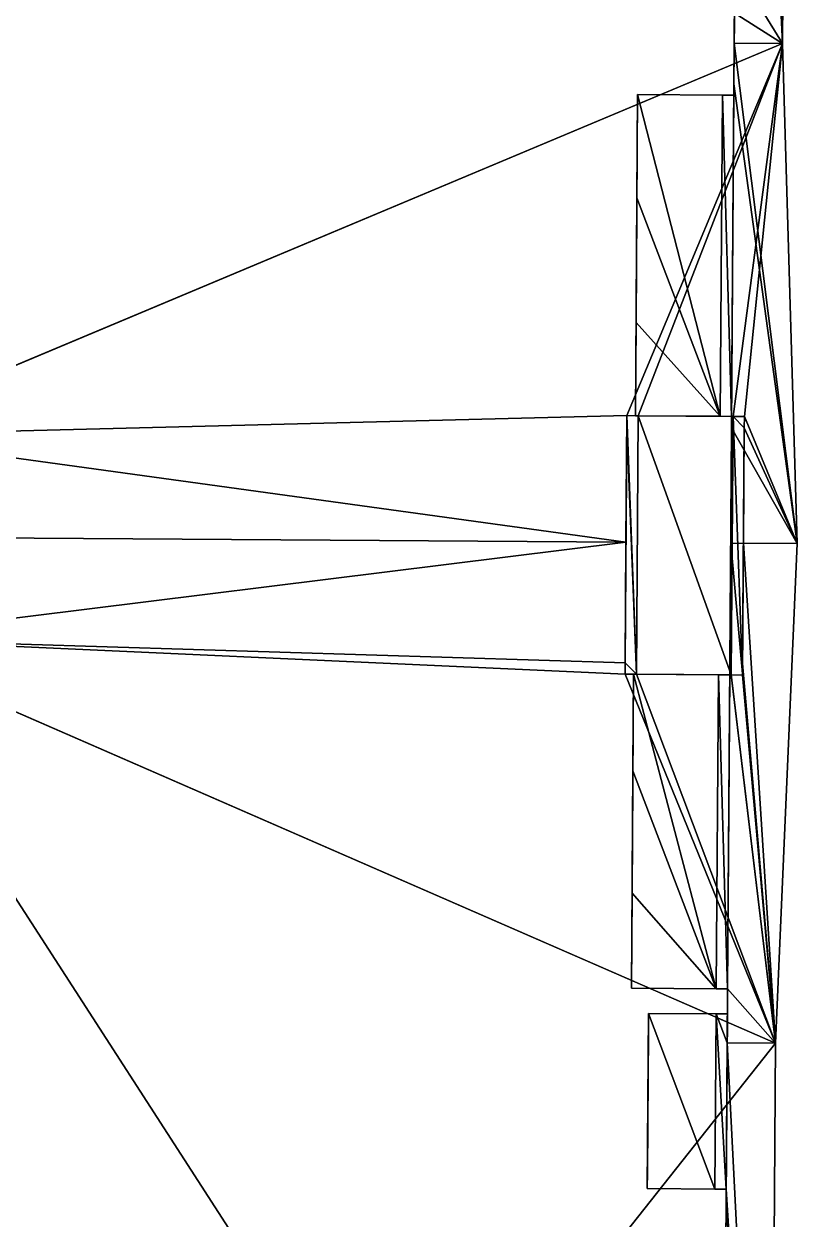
# Model space of a CAD drawing. Extents: x -544 to 100, y -201 to 540.
# Drawn here: x -104 to 99.9, y -25.6 to 289.6 of the extents above; entities that cross this region are included whole.
import ezdxf

# ---------------------------------------------------------------- set-up
doc = ezdxf.new("R2010")
doc.units = 0
doc.header["$MEASUREMENT"] = 0
doc.layers.get('0').update_dxf_attribs({"color": 13, "linetype": 'CONTINUOUS'})
doc.layers.add('ANNOTATIONS', color=221, linetype='CONTINUOUS')

# ---------------------------------------------------------------- blocks, each defined once
blk = doc.blocks.new('GROUP4_1')
for p, q in [((0, 0), (0, -61.09)), ((22.97, 0), (0, 0)), ((22.97, -61.09), (22.97, 0)), ((0, -61.09), (22.97, -61.09))]:
    blk.add_line(p, q)
mesh = blk.add_polyface()
corners = [(22.97, -61.09), (0, 0), (0, -61.09), (22.97, 0)]
mesh.append_faces([[corners[k] for k in face] for face in [(0, 1, 2), (1, 0, 3)]], dxfattribs={"vtx0": -1})
blk = doc.blocks.new('GROUP2_1')
for p, q in [((0, 80.1), (-36, 80.1, 0)), ((-36, 80.1, 0), (-36, 0, 0)), ((0, 0), (0, 80.1)), ((-36, 0, 0), (0, 0))]:
    blk.add_line(p, q)
mesh = blk.add_polyface()
corners = [(0, 0), (-36, 80.1, 0), (-36, 0, 0), (0, 80.1)]
mesh.append_faces([[corners[k] for k in face] for face in [(0, 1, 2), (1, 0, 3)]], dxfattribs={"vtx0": -1})
blk = doc.blocks.new('GROUP5_1')
for p, q in [((0, 0), (-22.08, -14.87)), ((0, -25.89), (0, 0)), ((-22.08, -14.87), (-22.08, -25.89)), ((-22.08, -25.89), (0, -25.89))]:
    blk.add_line(p, q)
mesh = blk.add_polyface()
corners = [(0, -25.89), (-22.08, -14.87), (-22.08, -25.89), (0, 0)]
mesh.append_faces([[corners[k] for k in face] for face in [(0, 1, 2), (1, 0, 3)]], dxfattribs={"vtx0": -1})
blk = doc.blocks.new('GROUP6_1')
for p, q in [((0, 0), (0, -28.37)), ((22.53, -14.83), (0, 0)), ((22.53, -28.37), (22.53, -14.83)), ((0, -28.37), (22.53, -28.37))]:
    blk.add_line(p, q)
mesh = blk.add_polyface()
corners = [(22.53, -28.37), (0, 0), (0, -28.37), (22.53, -14.83)]
mesh.append_faces([[corners[k] for k in face] for face in [(0, 1, 2), (1, 0, 3)]], dxfattribs={"vtx0": -1})

msp = doc.modelspace()

# ---------------------------------------------------------------- linework, layer by layer
for p, q in [((96.08, 284.43, 97.6), (97.82, 536.18, 97.6)), ((97.82, 536.18, 105.21), (96.08, 284.43, 105.21)), ((83.31, 284.52, 97.6), (84.93, 518.26, 97.6)), ((83.24, 273.82, 8.5), (83.36, 291.38, 8.5)), ((96.08, 284.43, 105.21), (-150.08, 181.18, 208.76)), ((83.24, 273.82, 108.16), (83.31, 284.52, 97.6)), ((96.08, 284.43, 97.6), (83.31, 284.52, 97.6)), ((96.08, 284.43, 97.6), (99.91, 152.57, 227.66)), ((99.91, 152.57, 235.27), (96.08, 284.43, 105.21)), ((96.08, 284.43, 105.21), (96.08, 284.43, 97.6)), ((83.24, 273.82, 108.16), (82.61, 183.1, 197.66)), ((83.22, 270.82, 8.5), (83.24, 273.82, 8.5)), ((83.22, 270.82, 105.38), (83.24, 273.82, 103.41)), ((83.24, 273.82, 8.5), (83.24, 273.82, 103.41)), ((83.24, 273.82, 103.41), (83.24, 273.82, 108.16)), ((57.26, 186.28, 3.75), (57.84, 270.99, 3.75)), ((57.84, 270.99, 105.38), (57.66, 243.78, 123.29)), ((57.84, 270.99, 3.75), (80.22, 270.84, 7.94)), ((80.22, 270.84, 105.38), (57.84, 270.99, 105.38)), ((57.84, 270.99, 105.38), (57.84, 270.99, 3.75)), ((80.22, 270.84, 7.94), (83.22, 270.82, 8.5)), ((83.22, 270.82, 105.38), (80.22, 270.84, 105.38)), ((80.22, 270.84, 7.94), (80.22, 270.84, 105.38)), ((82.63, 186.1, 161.12), (83.22, 270.82, 105.38)), ((83.22, 270.82, 105.38), (83.22, 270.82, 8.5)), ((57.66, 243.78, 123.29), (57.43, 210.84, 144.96)), ((57.66, 243.78, 104.61), (57.43, 210.84, 104.61)), ((57.43, 211.08, 99.38), (57.65, 243.64, 99.38)), ((57.43, 211.08, 22.33), (57.65, 243.64, 22.33)), ((57.65, 243.64, 99.38), (57.65, 243.64, 22.33)), ((57.66, 243.78, 123.29), (57.66, 243.78, 104.61)), ((57.45, 214.73, 95.4), (57.63, 239.99, 95.4)), ((57.63, 239.99, 26.31), (57.45, 214.73, 26.31)), ((57.63, 239.99, 95.4), (57.63, 239.99, 26.31)), ((57.46, 215.19, 108.96), (57.62, 239.42, 108.96)), ((57.62, 239.42, 123.81), (57.46, 215.19, 139.76)), ((57.62, 239.42, 108.96), (57.62, 239.42, 123.81)), ((57.45, 214.73, 26.31), (57.45, 214.73, 95.4)), ((57.46, 215.19, 139.76), (57.46, 215.19, 108.96)), ((57.43, 210.84, 144.96), (57.26, 186.28, 161.12)), ((57.43, 211.08, 99.38), (57.43, 211.08, 22.33)), ((57.43, 210.84, 104.61), (57.43, 210.84, 144.96)), ((55.01, 186.3, 259), (54.99, 183.3, 259)), ((54.99, 183.3, 205.27), (55.01, 186.3, 202.31)), ((55.01, 186.3, 259), (55.01, 186.3, 202.31)), ((58.01, 186.27, 259), (55.01, 186.3, 259)), ((55.01, 186.3, 202.31), (58.01, 186.27, 202.31)), ((79.63, 186.13, 3.75), (57.26, 186.28, 3.75)), ((79.63, 186.13, 161.12), (57.26, 186.28, 161.12)), ((57.26, 186.28, 161.12), (57.26, 186.28, 3.75)), ((58.01, 186.27, 259), (58.01, 186.27, 202.31)), ((83.01, 186.1, 259), (58.01, 186.27, 259)), ((58.01, 186.27, 202.31), (83.01, 186.1, 202.31)), ((82.63, 186.1, 3.75), (79.63, 186.13, 3.75)), ((79.63, 186.13, 3.75), (79.63, 186.13, 161.12)), ((82.63, 186.1, 161.12), (79.63, 186.13, 161.12)), ((82.61, 183.1, 3.75), (82.63, 186.1, 3.75)), ((82.61, 183.1, 163.09), (82.63, 186.1, 161.12)), ((82.63, 186.1, 3.75), (82.63, 186.1, 161.12)), ((83.01, 186.1, 202.31), (83.01, 186.1, 259)), ((86.01, 186.08, 259), (83.01, 186.1, 259)), ((83.01, 186.1, 202.31), (86.01, 186.08, 202.31)), ((85.99, 183.08, 259), (86.01, 186.08, 259)), ((86.01, 186.08, 202.31), (85.99, 183.08, 205.27)), ((86.01, 186.08, 202.31), (86.01, 186.08, 259)), ((54.99, 183.3, 259), (54.56, 121.11, 259)), ((54.78, 152.89, 235.27), (54.99, 183.3, 205.27)), ((54.99, 183.3, 259), (54.99, 183.3, 205.27)), ((82.18, 120.92, 3.75), (82.61, 183.1, 3.75)), ((82.61, 183.1, 197.66), (82.4, 152.69, 227.66)), ((82.61, 183.1, 3.75), (82.61, 183.1, 163.09)), ((82.61, 183.1, 197.66), (82.61, 183.1, 163.09)), ((85.99, 183.08, 259), (85.55, 120.89, 259)), ((85.99, 183.08, 205.27), (85.77, 152.67, 235.27)), ((85.99, 183.08, 205.27), (85.99, 183.08, 259)), ((-400.44, 156.04, 235.27), (54.78, 152.89, 235.27)), ((54.56, 121.11, 203.92), (54.78, 152.89, 235.27)), ((82.4, 152.69, 227.66), (82.18, 120.92, 196.31)), ((99.91, 152.57, 227.66), (82.4, 152.69, 227.66)), ((85.77, 152.67, 235.27), (85.55, 120.89, 203.92)), ((85.77, 152.67, 235.27), (99.91, 152.57, 235.27)), ((99.91, 152.57, 227.66), (94.25, 20.78, 97.6)), ((94.25, 20.78, 105.21), (99.91, 152.57, 235.27)), ((99.91, 152.57, 235.27), (99.91, 152.57, 227.66)), ((94.25, 20.78, 105.21), (-150.45, 127.44, 208.76)), ((54.56, 121.11, 259), (54.53, 118.11, 259)), ((54.53, 118.11, 200.96), (54.56, 121.11, 203.92)), ((54.56, 121.11, 203.92), (54.56, 121.11, 259)), ((81.59, 35.15, 111.69), (82.18, 120.92, 196.31)), ((82.16, 117.92, 3.75), (82.18, 120.92, 3.75)), ((82.18, 120.92, 163.14), (82.16, 117.92, 161.12)), ((82.18, 120.92, 196.31), (82.18, 120.92, 163.14)), ((82.18, 120.92, 163.14), (82.18, 120.92, 3.75)), ((85.53, 117.89, 259), (85.55, 120.89, 259)), ((85.55, 120.89, 203.92), (85.53, 117.89, 200.96)), ((85.55, 120.89, 259), (85.55, 120.89, 203.92)), ((54.53, 118.11, 200.96), (54.53, 118.11, 259)), ((54.53, 118.11, 259), (57.53, 118.09, 259)), ((57.53, 118.09, 200.96), (54.53, 118.11, 200.96)), ((56.21, 35.32, 3.75), (56.78, 118.09, 3.75)), ((56.61, 92.62, 143.96), (56.78, 118.09, 161.12)), ((56.78, 118.09, 3.75), (82.16, 117.92, 3.75)), ((56.78, 118.09, 3.75), (56.78, 118.09, 161.12)), ((56.78, 118.09, 161.12), (79.16, 117.94, 161.12)), ((57.53, 118.09, 200.96), (82.53, 117.92, 200.96)), ((82.53, 117.92, 259), (57.53, 118.09, 259)), ((57.53, 118.09, 259), (57.53, 118.09, 200.96)), ((79.16, 117.94, 26.75), (82.16, 117.92, 26.75)), ((79.16, 117.94, 161.12), (79.16, 117.94, 26.75)), ((79.16, 117.94, 161.12), (82.16, 117.92, 161.12)), ((82.16, 117.92, 161.12), (81.59, 35.15, 105.38)), ((82.16, 117.92, 3.75), (82.16, 117.92, 26.75)), ((82.16, 117.92, 26.75), (82.16, 117.92, 161.12)), ((82.53, 117.92, 259), (85.53, 117.89, 259)), ((82.53, 117.92, 200.96), (82.53, 117.92, 259)), ((85.53, 117.89, 200.96), (82.53, 117.92, 200.96)), ((85.53, 117.89, 259), (85.53, 117.89, 200.96)), ((56.38, 60.37, 103.44), (56.61, 92.62, 103.44)), ((56.38, 60.37, 122.25), (56.61, 92.62, 143.96)), ((56.39, 60.71, 22.33), (56.61, 93.27, 22.33)), ((56.61, 93.27, 99.38), (56.39, 60.71, 99.38)), ((56.61, 93.27, 99.38), (56.61, 93.27, 22.33)), ((56.61, 92.62, 103.44), (56.61, 92.62, 143.96)), ((56.59, 89.62, 95.4), (56.41, 64.36, 95.4)), ((56.41, 64.36, 26.31), (56.59, 89.62, 26.31)), ((56.41, 64.61, 119.99), (56.58, 88.38, 136)), ((56.58, 88.38, 107.67), (56.41, 64.61, 107.67)), ((56.58, 88.38, 136), (56.58, 88.38, 107.67)), ((56.59, 89.62, 95.4), (56.59, 89.62, 26.31)), ((56.41, 64.61, 107.67), (56.41, 64.61, 119.99)), ((56.41, 64.36, 26.31), (56.41, 64.36, 95.4)), ((56.21, 35.32, 105.38), (56.38, 60.37, 122.25)), ((56.38, 60.37, 103.44), (56.38, 60.37, 122.25)), ((56.39, 60.71, 99.38), (56.39, 60.71, 22.33)), ((78.59, 35.17, 105.38), (56.21, 35.32, 105.38)), ((78.59, 35.17, 3.75), (56.21, 35.32, 3.75)), ((56.21, 35.32, 3.75), (56.21, 35.32, 105.38)), ((81.59, 35.15, 3.75), (78.59, 35.17, 3.75)), ((81.59, 35.15, 105.38), (78.59, 35.17, 105.38)), ((78.59, 35.17, 105.38), (78.59, 35.17, 3.75)), ((81.59, 35.15, 111.69), (81.49, 20.87, 97.6)), ((81.54, 28.5, 3.75), (81.59, 35.15, 3.75)), ((81.59, 35.15, 3.75), (81.59, 35.15, 105.38)), ((81.59, 35.15, 105.38), (81.59, 35.15, 111.69)), ((60.41, -17.54, 8.28), (60.73, 28.64, 8.28)), ((60.73, 28.64, 97.6), (60.41, -17.54, 97.6)), ((60.73, 28.64, 8.28), (78.54, 28.52, 8.28)), ((60.73, 28.64, 97.6), (60.73, 28.64, 8.28)), ((78.54, 28.52, 97.6), (60.73, 28.64, 97.6)), ((81.54, 28.5, 97.6), (78.54, 28.52, 97.6)), ((78.54, 28.52, 8.28), (81.54, 28.5, 8.28)), ((78.54, 28.52, 8.28), (78.54, 28.52, 97.6)), ((80.08, -182.46, 3.75), (81.54, 28.5, 3.75)), ((81.22, -17.69, 8.28), (81.54, 28.5, 8.28)), ((81.49, 20.87, 97.6), (81.54, 28.5, 97.6)), ((81.54, 28.5, 8.28), (81.54, 28.5, 3.75)), ((81.54, 28.5, 8.28), (81.54, 28.5, 97.6)), ((60.44, -13.19, 94.73), (60.7, 24.27, 94.73)), ((60.7, 24.27, 13.17), (60.44, -13.19, 13.17)), ((60.7, 24.27, 94.73), (60.7, 24.27, 13.17)), ((94.25, 20.78, 97.6), (81.49, 20.87, 97.6)), ((92.72, -200.56, 97.6), (94.25, 20.78, 97.6)), ((92.72, -200.56, 105.21), (94.25, 20.78, 105.21)), ((94.25, 20.78, 97.6), (94.25, 20.78, 105.21)), ((60.44, -13.19, 13.17), (60.44, -13.19, 94.73)), ((60.41, -17.54, 97.6), (78.22, -17.67, 97.6)), ((78.22, -17.67, 8.28), (60.41, -17.54, 8.28)), ((60.41, -17.54, 8.28), (60.41, -17.54, 97.6)), ((78.22, -17.67, 97.6), (81.22, -17.69, 97.6)), ((81.22, -17.69, 8.28), (78.22, -17.67, 8.28)), ((78.22, -17.67, 97.6), (78.22, -17.67, 8.28)), ((81.22, -17.69, 97.6), (81.2, -20.69, 97.6)), ((81.2, -20.69, 8.28), (81.22, -17.69, 8.28)), ((81.22, -17.69, 97.6), (81.22, -17.69, 8.28)), ((81.2, -20.69, 97.6), (80.08, -182.46, 97.6)), ((81.2, -20.69, 97.6), (81.2, -20.69, 8.28))]:
    msp.add_line(p, q)

# ---------------------------------------------------------------- block references
at = {"layer": 'ANNOTATIONS', "extrusion": (0.999976, -0.006927, -2.18822e-16), "yscale": 1.09, "rotation": 360}
msp.add_blockref('GROUP4_1', (216.27, 94.15, 55.97), dxfattribs=at)
at = {"layer": 'ANNOTATIONS', "extrusion": (0.999976, -0.006927, 0)}
for name, p in [('GROUP6_1', (216.43, 138.18, 55.97)), ('GROUP5_1', (87.93, 134.41, 55.97))]:
    msp.add_blockref(name, p, dxfattribs=at)
at = {"layer": 'ANNOTATIONS', "extrusion": (0.999976, -0.006927, -6.00578e-17), "yscale": 1.09, "rotation": 360}
msp.add_blockref('GROUP4_1', (65.9, 94.15, 55.97), dxfattribs=at)
at = {"layer": 'ANNOTATIONS', "extrusion": (0.999976, -0.006927, 7.58895e-33)}
msp.add_blockref('GROUP2_1', (23.96, 13.9, 60.53), dxfattribs=at)

# ---------------------------------------------------------------- meshes
mesh = msp.add_polyface()
corners = [(-394.72, 294.96, 97.6), (-379.8, 282.56, 97.6), (-394.81, 282.66, 97.6), (-394.71, 296.96, 97.6), (-393.03, 539.58, 97.6), (-378.12, 524.47, 97.6), (97.82, 536.18, 97.6), (84.95, 521.26, 97.6), (96.08, 284.43, 97.6), (84.93, 518.26, 97.6), (83.31, 284.52, 97.6)]
mesh.append_faces([[corners[k] for k in face] for face in [(0, 1, 2), (9, 8, 10)]], dxfattribs={"vtx0": -1})
mesh.append_faces([[corners[k] for k in face] for face in [(1, 4, 5), (5, 6, 7)]], dxfattribs={"vtx0": -1, "vtx1": -1})
mesh.append_faces([[corners[k] for k in face] for face in [(1, 0, 3), (1, 3, 4), (5, 4, 6), (7, 6, 8), (8, 9, 7)]], dxfattribs={"vtx0": -1, "vtx2": -1})
mesh = msp.add_polyface()
corners = [(96.08, 284.43, 105.21), (-148.29, 439.45, 208.76), (-150.08, 181.18, 208.76), (1.2, 438.41, 145.69), (97.82, 536.18, 105.21)]
mesh.append_faces([[corners[k] for k in face] for face in [(0, 1, 2), (3, 0, 4)]], dxfattribs={"vtx0": -1})
mesh.append_faces([[corners[k] for k in face] for face in [(1, 0, 3)]], dxfattribs={"vtx0": -1, "vtx1": -1})
mesh = msp.add_polyface()
corners = [(97.82, 536.18, 97.6), (96.08, 284.43, 105.21), (96.08, 284.43, 97.6), (97.82, 536.18, 105.21)]
mesh.append_faces([[corners[k] for k in face] for face in [(0, 1, 2), (1, 0, 3)]], dxfattribs={"vtx0": -1})
mesh = msp.add_polyface()
corners = [(84.93, 518.26, 4.19), (84.76, 493.12, 95.2), (84.76, 493.12, 7.92), (83.36, 291.38, 8.5), (83.24, 273.82, 103.41), (83.24, 273.82, 8.5), (83.24, 273.82, 108.16), (83.31, 284.52, 97.6), (83.36, 291.38, 95.2), (84.93, 518.26, 97.6)]
mesh.append_faces([[corners[k] for k in face] for face in [(0, 1, 2), (3, 4, 5)]], dxfattribs={"vtx0": -1})
mesh.append_faces([[corners[k] for k in face] for face in [(4, 3, 6), (6, 3, 7), (7, 8, 9), (9, 1, 0)]], dxfattribs={"vtx0": -1, "vtx1": -1})
mesh.append_faces([[corners[k] for k in face] for face in [(7, 3, 8), (9, 8, 1)]], dxfattribs={"vtx0": -1, "vtx2": -1})
mesh = msp.add_polyface()
corners = [(99.91, 152.57, 235.27), (85.99, 183.08, 205.27), (85.77, 152.67, 235.27), (86.01, 186.08, 202.31), (96.08, 284.43, 105.21), (-400.44, 156.04, 235.27), (-150.08, 181.18, 208.76), (-394.77, 287.84, 105.21), (54.78, 152.89, 235.27), (55.01, 186.3, 202.31), (54.99, 183.3, 205.27), (58.01, 186.27, 202.31), (83.01, 186.1, 202.31)]
mesh.append_faces([[corners[k] for k in face] for face in [(0, 1, 2), (5, 6, 7), (9, 8, 10)]], dxfattribs={"vtx0": -1})
mesh.append_faces([[corners[k] for k in face] for face in [(1, 0, 3), (6, 9, 4)]], dxfattribs={"vtx0": -1, "vtx1": -1})
mesh.append_faces([[corners[k] for k in face] for face in [(6, 8, 9)]], dxfattribs={"vtx0": -1, "vtx1": -1, "vtx2": -1})
mesh.append_faces([[corners[k] for k in face] for face in [(3, 0, 4), (6, 5, 8), (4, 9, 11), (4, 11, 12), (4, 12, 3)]], dxfattribs={"vtx0": -1, "vtx2": -1})
mesh = msp.add_polyface()
corners = [(82.61, 183.1, 197.66), (99.91, 152.57, 227.66), (82.4, 152.69, 227.66), (83.24, 273.82, 108.16), (83.31, 284.52, 97.6), (96.08, 284.43, 97.6)]
mesh.append_faces([[corners[k] for k in face] for face in [(0, 1, 2), (1, 4, 5)]], dxfattribs={"vtx0": -1})
mesh.append_faces([[corners[k] for k in face] for face in [(1, 0, 3), (1, 3, 4)]], dxfattribs={"vtx0": -1, "vtx2": -1})
mesh = msp.add_polyface()
corners = [(96.08, 284.43, 97.6), (99.91, 152.57, 235.27), (99.91, 152.57, 227.66), (96.08, 284.43, 105.21)]
mesh.append_faces([[corners[k] for k in face] for face in [(0, 1, 2), (1, 0, 3)]], dxfattribs={"vtx0": -1})
mesh = msp.add_polyface()
corners = [(82.63, 186.1, 161.12), (82.61, 183.1, 197.66), (82.61, 183.1, 163.09), (83.24, 273.82, 108.16), (83.22, 270.82, 105.38), (83.24, 273.82, 103.41)]
mesh.append_faces([[corners[k] for k in face] for face in [(0, 1, 2), (3, 4, 5)]], dxfattribs={"vtx0": -1})
mesh.append_faces([[corners[k] for k in face] for face in [(1, 0, 3)]], dxfattribs={"vtx0": -1, "vtx1": -1})
mesh.append_faces([[corners[k] for k in face] for face in [(3, 0, 4)]], dxfattribs={"vtx0": -1, "vtx2": -1})
mesh = msp.add_polyface()
corners = [(83.22, 270.82, 8.5), (83.24, 273.82, 103.41), (83.22, 270.82, 105.38), (83.24, 273.82, 8.5)]
mesh.append_faces([[corners[k] for k in face] for face in [(0, 1, 2), (1, 0, 3)]], dxfattribs={"vtx0": -1})
mesh = msp.add_polyface()
corners = [(57.43, 210.84, 144.96), (79.63, 186.13, 161.12), (57.26, 186.28, 161.12), (57.66, 243.78, 123.29), (57.84, 270.99, 105.38), (80.22, 270.84, 105.38), (82.63, 186.1, 161.12), (83.22, 270.82, 105.38)]
mesh.append_faces([[corners[k] for k in face] for face in [(0, 1, 2), (6, 5, 7)]], dxfattribs={"vtx0": -1})
mesh.append_faces([[corners[k] for k in face] for face in [(1, 5, 6)]], dxfattribs={"vtx0": -1, "vtx1": -1})
mesh.append_faces([[corners[k] for k in face] for face in [(1, 0, 3), (1, 3, 4), (1, 4, 5)]], dxfattribs={"vtx0": -1, "vtx2": -1})
mesh = msp.add_polyface()
corners = [(57.26, 186.28, 3.75), (57.43, 211.08, 22.33), (57.26, 186.28, 161.12), (57.84, 270.99, 3.75), (57.43, 210.84, 104.61), (57.65, 243.64, 22.33), (57.65, 243.64, 99.38), (57.66, 243.78, 104.61), (57.66, 243.78, 123.29), (57.84, 270.99, 105.38), (57.43, 211.08, 99.38), (57.43, 210.84, 144.96)]
mesh.append_faces([[corners[k] for k in face] for face in [(8, 3, 9)]], dxfattribs={"vtx0": -1})
mesh.append_faces([[corners[k] for k in face] for face in [(0, 1, 2), (1, 3, 5), (5, 3, 6), (7, 3, 8), (4, 10, 7), (10, 4, 1)]], dxfattribs={"vtx0": -1, "vtx1": -1})
mesh.append_faces([[corners[k] for k in face] for face in [(2, 1, 4), (6, 3, 7)]], dxfattribs={"vtx0": -1, "vtx1": -1, "vtx2": -1})
mesh.append_faces([[corners[k] for k in face] for face in [(1, 0, 3), (7, 10, 6)]], dxfattribs={"vtx0": -1, "vtx2": -1})
mesh.append_faces([[corners[k] for k in face] for face in [(11, 2, 4)]], dxfattribs={"vtx1": -1})
mesh = msp.add_polyface()
corners = [(80.22, 270.84, 7.94), (57.84, 270.99, 105.38), (57.84, 270.99, 3.75), (80.22, 270.84, 105.38)]
mesh.append_faces([[corners[k] for k in face] for face in [(0, 1, 2), (1, 0, 3)]], dxfattribs={"vtx0": -1})
mesh = msp.add_polyface()
corners = [(83.22, 270.82, 8.5), (80.22, 270.84, 105.38), (80.22, 270.84, 7.94), (83.22, 270.82, 105.38)]
mesh.append_faces([[corners[k] for k in face] for face in [(0, 1, 2), (1, 0, 3)]], dxfattribs={"vtx0": -1})
mesh = msp.add_polyface()
corners = [(57.43, 210.84, 104.61), (57.46, 215.19, 108.96), (57.43, 210.84, 144.96), (57.66, 243.78, 104.61), (57.62, 239.42, 108.96), (57.62, 239.42, 123.81), (57.46, 215.19, 139.76), (57.66, 243.78, 123.29)]
mesh.append_faces([[corners[k] for k in face] for face in [(0, 1, 2), (1, 3, 4), (4, 3, 5), (2, 6, 7), (6, 2, 1), (7, 5, 3)]], dxfattribs={"vtx0": -1, "vtx1": -1})
mesh.append_faces([[corners[k] for k in face] for face in [(1, 0, 3), (7, 6, 5)]], dxfattribs={"vtx0": -1, "vtx2": -1})
mesh = msp.add_polyface()
corners = [(57.43, 211.08, 22.33), (57.45, 214.73, 26.31), (57.43, 211.08, 99.38), (57.65, 243.64, 22.33), (57.63, 239.99, 26.31), (57.63, 239.99, 95.4), (57.45, 214.73, 95.4), (57.65, 243.64, 99.38)]
mesh.append_faces([[corners[k] for k in face] for face in [(0, 1, 2), (1, 3, 4), (4, 3, 5), (2, 6, 7), (6, 2, 1), (7, 5, 3)]], dxfattribs={"vtx0": -1, "vtx1": -1})
mesh.append_faces([[corners[k] for k in face] for face in [(1, 0, 3), (7, 6, 5)]], dxfattribs={"vtx0": -1, "vtx2": -1})
mesh = msp.add_polyface()
corners = [(57.45, 214.73, 26.31), (57.46, 215.88, 27.56), (57.45, 214.73, 95.4), (57.63, 239.99, 26.31), (57.62, 238.85, 27.56), (57.62, 238.85, 94.15), (57.46, 215.88, 94.15), (57.63, 239.99, 95.4)]
mesh.append_faces([[corners[k] for k in face] for face in [(0, 1, 2), (1, 3, 4), (4, 3, 5), (2, 6, 7), (6, 2, 1), (7, 5, 3)]], dxfattribs={"vtx0": -1, "vtx1": -1})
mesh.append_faces([[corners[k] for k in face] for face in [(1, 0, 3), (7, 6, 5)]], dxfattribs={"vtx0": -1, "vtx2": -1})
mesh = msp.add_polyface()
corners = [(57.46, 215.19, 108.96), (57.46, 216.04, 109.81), (57.46, 215.19, 139.76), (57.62, 239.42, 108.96), (57.62, 238.57, 109.81), (57.62, 238.57, 123.36), (57.46, 216.04, 138.18), (57.62, 239.42, 123.81)]
mesh.append_faces([[corners[k] for k in face] for face in [(0, 1, 2), (1, 3, 4), (4, 3, 5), (2, 6, 7), (6, 2, 1), (7, 5, 3)]], dxfattribs={"vtx0": -1, "vtx1": -1})
mesh.append_faces([[corners[k] for k in face] for face in [(1, 0, 3), (7, 6, 5)]], dxfattribs={"vtx0": -1, "vtx2": -1})
mesh = msp.add_polyface()
corners = [(57.53, 118.09, 259), (54.56, 121.11, 259), (54.53, 118.11, 259), (54.99, 183.3, 259), (55.01, 186.3, 259), (58.01, 186.27, 259), (82.53, 117.92, 259), (83.01, 186.1, 259), (85.53, 117.89, 259), (85.99, 183.08, 259), (86.01, 186.08, 259), (85.55, 120.89, 259)]
mesh.append_faces([[corners[k] for k in face] for face in [(0, 1, 2), (7, 9, 10), (9, 8, 11)]], dxfattribs={"vtx0": -1})
mesh.append_faces([[corners[k] for k in face] for face in [(1, 0, 3), (3, 0, 4), (4, 0, 5), (5, 6, 7)]], dxfattribs={"vtx0": -1, "vtx1": -1})
mesh.append_faces([[corners[k] for k in face] for face in [(7, 8, 9)]], dxfattribs={"vtx0": -1, "vtx1": -1, "vtx2": -1})
mesh.append_faces([[corners[k] for k in face] for face in [(5, 0, 6), (7, 6, 8)]], dxfattribs={"vtx0": -1, "vtx2": -1})
mesh = msp.add_polyface()
corners = [(55.01, 186.3, 259), (54.99, 183.3, 205.27), (54.99, 183.3, 259), (55.01, 186.3, 202.31)]
mesh.append_faces([[corners[k] for k in face] for face in [(0, 1, 2), (1, 0, 3)]], dxfattribs={"vtx0": -1})
mesh = msp.add_polyface()
corners = [(55.01, 186.3, 259), (58.01, 186.27, 202.31), (55.01, 186.3, 202.31), (58.01, 186.27, 259)]
mesh.append_faces([[corners[k] for k in face] for face in [(0, 1, 2), (1, 0, 3)]], dxfattribs={"vtx0": -1})
mesh = msp.add_polyface()
corners = [(57.26, 186.28, 161.12), (79.63, 186.13, 3.75), (57.26, 186.28, 3.75), (79.63, 186.13, 161.12)]
mesh.append_faces([[corners[k] for k in face] for face in [(0, 1, 2), (1, 0, 3)]], dxfattribs={"vtx0": -1})
mesh = msp.add_polyface()
corners = [(58.01, 186.27, 259), (83.01, 186.1, 202.31), (58.01, 186.27, 202.31), (83.01, 186.1, 259)]
mesh.append_faces([[corners[k] for k in face] for face in [(0, 1, 2), (1, 0, 3)]], dxfattribs={"vtx0": -1})
mesh = msp.add_polyface()
corners = [(79.63, 186.13, 161.12), (82.63, 186.1, 3.75), (79.63, 186.13, 3.75), (82.63, 186.1, 161.12)]
mesh.append_faces([[corners[k] for k in face] for face in [(0, 1, 2), (1, 0, 3)]], dxfattribs={"vtx0": -1})
mesh = msp.add_polyface()
corners = [(82.63, 186.1, 3.75), (82.61, 183.1, 163.09), (82.61, 183.1, 3.75), (82.63, 186.1, 161.12)]
mesh.append_faces([[corners[k] for k in face] for face in [(0, 1, 2), (1, 0, 3)]], dxfattribs={"vtx0": -1})
mesh = msp.add_polyface()
corners = [(83.01, 186.1, 259), (86.01, 186.08, 202.31), (83.01, 186.1, 202.31), (86.01, 186.08, 259)]
mesh.append_faces([[corners[k] for k in face] for face in [(0, 1, 2), (1, 0, 3)]], dxfattribs={"vtx0": -1})
mesh = msp.add_polyface()
corners = [(86.01, 186.08, 202.31), (85.99, 183.08, 259), (85.99, 183.08, 205.27), (86.01, 186.08, 259)]
mesh.append_faces([[corners[k] for k in face] for face in [(0, 1, 2), (1, 0, 3)]], dxfattribs={"vtx0": -1})
mesh = msp.add_polyface()
corners = [(54.56, 121.11, 259), (54.78, 152.89, 235.27), (54.56, 121.11, 203.92), (54.99, 183.3, 259), (54.99, 183.3, 205.27)]
mesh.append_faces([[corners[k] for k in face] for face in [(0, 1, 2), (1, 3, 4)]], dxfattribs={"vtx0": -1})
mesh.append_faces([[corners[k] for k in face] for face in [(1, 0, 3)]], dxfattribs={"vtx0": -1, "vtx2": -1})
mesh = msp.add_polyface()
corners = [(82.61, 183.1, 3.75), (82.18, 120.92, 163.14), (82.18, 120.92, 3.75), (82.18, 120.92, 196.31), (82.4, 152.69, 227.66), (82.61, 183.1, 197.66), (82.61, 183.1, 163.09)]
mesh.append_faces([[corners[k] for k in face] for face in [(0, 1, 2), (5, 0, 6)]], dxfattribs={"vtx0": -1})
mesh.append_faces([[corners[k] for k in face] for face in [(1, 0, 3), (3, 0, 4), (4, 0, 5)]], dxfattribs={"vtx0": -1, "vtx1": -1})
mesh = msp.add_polyface()
corners = [(85.77, 152.67, 235.27), (85.55, 120.89, 259), (85.55, 120.89, 203.92), (85.99, 183.08, 259), (85.99, 183.08, 205.27)]
mesh.append_faces([[corners[k] for k in face] for face in [(0, 1, 2), (3, 0, 4)]], dxfattribs={"vtx0": -1})
mesh.append_faces([[corners[k] for k in face] for face in [(1, 0, 3)]], dxfattribs={"vtx0": -1, "vtx1": -1})
mesh = msp.add_polyface()
corners = [(94.25, 20.78, 105.21), (54.53, 118.11, 200.96), (-150.45, 127.44, 208.76), (57.53, 118.09, 200.96), (82.53, 117.92, 200.96), (85.53, 117.89, 200.96), (85.55, 120.89, 203.92), (85.77, 152.67, 235.27), (99.91, 152.57, 235.27), (-400.44, 156.04, 235.27), (54.78, 152.89, 235.27), (-396.6, 24.18, 105.21), (54.56, 121.11, 203.92)]
mesh.append_faces([[corners[k] for k in face] for face in [(7, 0, 8), (2, 9, 11)]], dxfattribs={"vtx0": -1})
mesh.append_faces([[corners[k] for k in face] for face in [(0, 1, 2), (1, 0, 3), (3, 0, 4), (4, 0, 5), (5, 0, 6), (6, 0, 7), (9, 2, 10), (10, 2, 12), (12, 2, 1)]], dxfattribs={"vtx0": -1, "vtx1": -1})
mesh = msp.add_polyface()
corners = [(81.59, 35.15, 111.69), (94.25, 20.78, 97.6), (81.49, 20.87, 97.6), (82.18, 120.92, 196.31), (82.4, 152.69, 227.66), (99.91, 152.57, 227.66)]
mesh.append_faces([[corners[k] for k in face] for face in [(0, 1, 2), (1, 4, 5)]], dxfattribs={"vtx0": -1})
mesh.append_faces([[corners[k] for k in face] for face in [(1, 0, 3), (1, 3, 4)]], dxfattribs={"vtx0": -1, "vtx2": -1})
mesh = msp.add_polyface()
corners = [(99.91, 152.57, 227.66), (94.25, 20.78, 105.21), (94.25, 20.78, 97.6), (99.91, 152.57, 235.27)]
mesh.append_faces([[corners[k] for k in face] for face in [(0, 1, 2), (1, 0, 3)]], dxfattribs={"vtx0": -1})
mesh = msp.add_polyface()
corners = [(-2.54, -101.46, 145.69), (-150.45, 127.44, 208.76), (-152.03, -100.43, 208.76), (94.25, 20.78, 105.21), (92.72, -200.56, 105.21)]
mesh.append_faces([[corners[k] for k in face] for face in [(0, 1, 2), (3, 0, 4)]], dxfattribs={"vtx0": -1})
mesh.append_faces([[corners[k] for k in face] for face in [(1, 0, 3)]], dxfattribs={"vtx0": -1, "vtx1": -1})
mesh = msp.add_polyface()
corners = [(54.56, 121.11, 259), (54.53, 118.11, 200.96), (54.53, 118.11, 259), (54.56, 121.11, 203.92)]
mesh.append_faces([[corners[k] for k in face] for face in [(0, 1, 2), (1, 0, 3)]], dxfattribs={"vtx0": -1})
mesh = msp.add_polyface()
corners = [(82.16, 117.92, 161.12), (81.59, 35.15, 111.69), (81.59, 35.15, 105.38), (82.18, 120.92, 196.31), (82.18, 120.92, 163.14)]
mesh.append_faces([[corners[k] for k in face] for face in [(0, 1, 2), (3, 0, 4)]], dxfattribs={"vtx0": -1})
mesh.append_faces([[corners[k] for k in face] for face in [(1, 0, 3)]], dxfattribs={"vtx0": -1, "vtx1": -1})
mesh = msp.add_polyface()
corners = [(82.18, 120.92, 3.75), (82.16, 117.92, 26.75), (82.16, 117.92, 3.75), (82.16, 117.92, 161.12), (82.18, 120.92, 163.14)]
mesh.append_faces([[corners[k] for k in face] for face in [(0, 1, 2), (3, 0, 4)]], dxfattribs={"vtx0": -1})
mesh.append_faces([[corners[k] for k in face] for face in [(1, 0, 3)]], dxfattribs={"vtx0": -1, "vtx1": -1})
mesh = msp.add_polyface()
corners = [(85.55, 120.89, 203.92), (85.53, 117.89, 259), (85.53, 117.89, 200.96), (85.55, 120.89, 259)]
mesh.append_faces([[corners[k] for k in face] for face in [(0, 1, 2), (1, 0, 3)]], dxfattribs={"vtx0": -1})
mesh = msp.add_polyface()
corners = [(57.53, 118.09, 259), (54.53, 118.11, 200.96), (57.53, 118.09, 200.96), (54.53, 118.11, 259)]
mesh.append_faces([[corners[k] for k in face] for face in [(0, 1, 2), (1, 0, 3)]], dxfattribs={"vtx0": -1})
mesh = msp.add_polyface()
corners = [(56.21, 35.32, 3.75), (56.39, 60.71, 22.33), (56.21, 35.32, 105.38), (56.78, 118.09, 3.75), (56.38, 60.37, 103.44), (56.61, 93.27, 22.33), (56.61, 93.27, 99.38), (56.39, 60.71, 99.38), (56.61, 92.62, 103.44), (56.61, 92.62, 143.96), (56.78, 118.09, 161.12), (56.38, 60.37, 122.25)]
mesh.append_faces([[corners[k] for k in face] for face in [(0, 1, 2), (1, 3, 5), (5, 3, 6), (4, 7, 8), (7, 4, 1), (8, 6, 9), (9, 6, 10), (10, 6, 3)]], dxfattribs={"vtx0": -1, "vtx1": -1})
mesh.append_faces([[corners[k] for k in face] for face in [(2, 1, 4)]], dxfattribs={"vtx0": -1, "vtx1": -1, "vtx2": -1})
mesh.append_faces([[corners[k] for k in face] for face in [(1, 0, 3), (8, 7, 6)]], dxfattribs={"vtx0": -1, "vtx2": -1})
mesh.append_faces([[corners[k] for k in face] for face in [(11, 2, 4)]], dxfattribs={"vtx1": -1})
mesh = msp.add_polyface()
corners = [(56.38, 60.37, 122.25), (78.59, 35.17, 105.38), (56.21, 35.32, 105.38), (56.61, 92.62, 143.96), (56.78, 118.09, 161.12), (79.16, 117.94, 161.12), (81.59, 35.15, 105.38), (82.16, 117.92, 161.12)]
mesh.append_faces([[corners[k] for k in face] for face in [(0, 1, 2), (6, 5, 7)]], dxfattribs={"vtx0": -1})
mesh.append_faces([[corners[k] for k in face] for face in [(1, 5, 6)]], dxfattribs={"vtx0": -1, "vtx1": -1})
mesh.append_faces([[corners[k] for k in face] for face in [(1, 0, 3), (1, 3, 4), (1, 4, 5)]], dxfattribs={"vtx0": -1, "vtx2": -1})
mesh = msp.add_polyface()
corners = [(82.16, 117.92, 26.75), (56.78, 118.09, 3.75), (82.16, 117.92, 3.75), (79.16, 117.94, 26.75), (56.78, 118.09, 161.12), (79.16, 117.94, 161.12)]
mesh.append_faces([[corners[k] for k in face] for face in [(0, 1, 2), (4, 3, 5)]], dxfattribs={"vtx0": -1})
mesh.append_faces([[corners[k] for k in face] for face in [(1, 3, 4)]], dxfattribs={"vtx0": -1, "vtx1": -1})
mesh.append_faces([[corners[k] for k in face] for face in [(1, 0, 3)]], dxfattribs={"vtx0": -1, "vtx2": -1})
mesh = msp.add_polyface()
corners = [(82.53, 117.92, 259), (57.53, 118.09, 200.96), (82.53, 117.92, 200.96), (57.53, 118.09, 259)]
mesh.append_faces([[corners[k] for k in face] for face in [(0, 1, 2), (1, 0, 3)]], dxfattribs={"vtx0": -1})
mesh = msp.add_polyface()
corners = [(82.16, 117.92, 161.12), (79.16, 117.94, 26.75), (82.16, 117.92, 26.75), (79.16, 117.94, 161.12)]
mesh.append_faces([[corners[k] for k in face] for face in [(0, 1, 2), (1, 0, 3)]], dxfattribs={"vtx0": -1})
mesh = msp.add_polyface()
corners = [(85.53, 117.89, 259), (82.53, 117.92, 200.96), (85.53, 117.89, 200.96), (82.53, 117.92, 259)]
mesh.append_faces([[corners[k] for k in face] for face in [(0, 1, 2), (1, 0, 3)]], dxfattribs={"vtx0": -1})
mesh = msp.add_polyface()
corners = [(56.38, 60.37, 103.44), (56.41, 64.61, 107.67), (56.38, 60.37, 122.25), (56.61, 92.62, 103.44), (56.58, 88.38, 107.67), (56.58, 88.38, 136), (56.41, 64.61, 119.99), (56.61, 92.62, 143.96)]
mesh.append_faces([[corners[k] for k in face] for face in [(0, 1, 2), (1, 3, 4), (4, 3, 5), (2, 6, 7), (6, 2, 1), (7, 5, 3)]], dxfattribs={"vtx0": -1, "vtx1": -1})
mesh.append_faces([[corners[k] for k in face] for face in [(1, 0, 3), (7, 6, 5)]], dxfattribs={"vtx0": -1, "vtx2": -1})
mesh = msp.add_polyface()
corners = [(56.39, 60.71, 22.33), (56.41, 64.36, 26.31), (56.39, 60.71, 99.38), (56.61, 93.27, 22.33), (56.59, 89.62, 26.31), (56.59, 89.62, 95.4), (56.41, 64.36, 95.4), (56.61, 93.27, 99.38)]
mesh.append_faces([[corners[k] for k in face] for face in [(0, 1, 2), (1, 3, 4), (4, 3, 5), (2, 6, 7), (6, 2, 1), (7, 5, 3)]], dxfattribs={"vtx0": -1, "vtx1": -1})
mesh.append_faces([[corners[k] for k in face] for face in [(1, 0, 3), (7, 6, 5)]], dxfattribs={"vtx0": -1, "vtx2": -1})
mesh = msp.add_polyface()
corners = [(56.41, 64.36, 26.31), (56.42, 65.51, 27.56), (56.41, 64.36, 95.4), (56.59, 89.62, 26.31), (56.58, 88.47, 27.56), (56.58, 88.47, 94.15), (56.42, 65.51, 94.15), (56.59, 89.62, 95.4)]
mesh.append_faces([[corners[k] for k in face] for face in [(0, 1, 2), (1, 3, 4), (4, 3, 5), (2, 6, 7), (6, 2, 1), (7, 5, 3)]], dxfattribs={"vtx0": -1, "vtx1": -1})
mesh.append_faces([[corners[k] for k in face] for face in [(1, 0, 3), (7, 6, 5)]], dxfattribs={"vtx0": -1, "vtx2": -1})
mesh = msp.add_polyface()
corners = [(56.41, 64.61, 107.67), (56.42, 65.46, 108.52), (56.41, 64.61, 119.99), (56.58, 88.38, 107.67), (56.57, 87.54, 108.52), (56.57, 87.54, 134.41), (56.42, 65.46, 119.54), (56.58, 88.38, 136)]
mesh.append_faces([[corners[k] for k in face] for face in [(0, 1, 2), (1, 3, 4), (4, 3, 5), (2, 6, 7), (6, 2, 1), (7, 5, 3)]], dxfattribs={"vtx0": -1, "vtx1": -1})
mesh.append_faces([[corners[k] for k in face] for face in [(1, 0, 3), (7, 6, 5)]], dxfattribs={"vtx0": -1, "vtx2": -1})
mesh = msp.add_polyface()
corners = [(56.21, 35.32, 3.75), (78.59, 35.17, 105.38), (78.59, 35.17, 3.75), (56.21, 35.32, 105.38)]
mesh.append_faces([[corners[k] for k in face] for face in [(0, 1, 2), (1, 0, 3)]], dxfattribs={"vtx0": -1})
mesh = msp.add_polyface()
corners = [(78.59, 35.17, 105.38), (81.59, 35.15, 3.75), (78.59, 35.17, 3.75), (81.59, 35.15, 105.38)]
mesh.append_faces([[corners[k] for k in face] for face in [(0, 1, 2), (1, 0, 3)]], dxfattribs={"vtx0": -1})
mesh = msp.add_polyface()
corners = [(81.59, 35.15, 3.75), (81.54, 28.5, 8.28), (81.54, 28.5, 3.75), (81.54, 28.5, 97.6), (81.59, 35.15, 111.69), (81.49, 20.87, 97.6), (81.59, 35.15, 105.38)]
mesh.append_faces([[corners[k] for k in face] for face in [(0, 1, 2), (3, 4, 5), (4, 0, 6)]], dxfattribs={"vtx0": -1})
mesh.append_faces([[corners[k] for k in face] for face in [(4, 1, 0)]], dxfattribs={"vtx0": -1, "vtx1": -1, "vtx2": -1})
mesh.append_faces([[corners[k] for k in face] for face in [(4, 3, 1)]], dxfattribs={"vtx0": -1, "vtx2": -1})
mesh = msp.add_polyface()
corners = [(-381.58, 25.04, 97.6), (-383.02, -182.25, 97.6), (-396.59, 25.14, 97.6), (60.73, 28.64, 97.6), (78.22, -17.67, 97.6), (60.41, -17.54, 97.6), (78.54, 28.52, 97.6), (81.22, -17.69, 97.6), (81.49, 20.87, 97.6), (81.54, 28.5, 97.6), (-398.13, -197.16, 97.6), (92.72, -200.56, 97.6), (-396.69, 10.84, 97.6), (-396.68, 12.84, 97.6), (80.06, -185.46, 97.6), (80.08, -182.46, 97.6), (81.2, -20.69, 97.6), (94.25, 20.78, 97.6)]
mesh.append_faces([[corners[k] for k in face] for face in [(3, 4, 5), (8, 6, 9), (11, 8, 17)]], dxfattribs={"vtx0": -1})
mesh.append_faces([[corners[k] for k in face] for face in [(4, 6, 7), (10, 1, 11)]], dxfattribs={"vtx0": -1, "vtx1": -1})
mesh.append_faces([[corners[k] for k in face] for face in [(7, 6, 8), (11, 7, 8)]], dxfattribs={"vtx0": -1, "vtx1": -1, "vtx2": -1})
mesh.append_faces([[corners[k] for k in face] for face in [(4, 3, 6), (1, 10, 12), (1, 12, 13), (1, 13, 2), (11, 1, 14), (11, 14, 15), (11, 15, 16), (11, 16, 7)]], dxfattribs={"vtx0": -1, "vtx2": -1})
mesh.append_faces([[corners[k] for k in face] for face in [(0, 1, 2)]], dxfattribs={"vtx1": -1})
mesh = msp.add_polyface()
corners = [(78.22, -17.67, 8.28), (60.73, 28.64, 8.28), (60.41, -17.54, 8.28), (78.54, 28.52, 8.28), (81.22, -17.69, 8.28), (81.54, 28.5, 8.28)]
mesh.append_faces([[corners[k] for k in face] for face in [(0, 1, 2), (3, 4, 5)]], dxfattribs={"vtx0": -1})
mesh.append_faces([[corners[k] for k in face] for face in [(1, 0, 3)]], dxfattribs={"vtx0": -1, "vtx1": -1})
mesh.append_faces([[corners[k] for k in face] for face in [(3, 0, 4)]], dxfattribs={"vtx0": -1, "vtx2": -1})
mesh = msp.add_polyface()
corners = [(60.41, -17.54, 8.28), (60.44, -13.19, 13.17), (60.41, -17.54, 97.6), (60.73, 28.64, 8.28), (60.7, 24.27, 13.17), (60.7, 24.27, 94.73), (60.44, -13.19, 94.73), (60.73, 28.64, 97.6)]
mesh.append_faces([[corners[k] for k in face] for face in [(0, 1, 2), (1, 3, 4), (4, 3, 5), (2, 6, 7), (6, 2, 1), (7, 5, 3)]], dxfattribs={"vtx0": -1, "vtx1": -1})
mesh.append_faces([[corners[k] for k in face] for face in [(1, 0, 3), (7, 6, 5)]], dxfattribs={"vtx0": -1, "vtx2": -1})
mesh = msp.add_polyface()
corners = [(78.54, 28.52, 97.6), (60.73, 28.64, 8.28), (78.54, 28.52, 8.28), (60.73, 28.64, 97.6)]
mesh.append_faces([[corners[k] for k in face] for face in [(0, 1, 2), (1, 0, 3)]], dxfattribs={"vtx0": -1})
mesh = msp.add_polyface()
corners = [(81.54, 28.5, 97.6), (78.54, 28.52, 8.28), (81.54, 28.5, 8.28), (78.54, 28.52, 97.6)]
mesh.append_faces([[corners[k] for k in face] for face in [(0, 1, 2), (1, 0, 3)]], dxfattribs={"vtx0": -1})
mesh = msp.add_polyface()
corners = [(80.08, -182.46, 3.75), (80.46, -126.71, 19.97), (80.08, -182.46, 97.6), (81.2, -20.69, 8.28), (81.54, 28.5, 3.75), (80.69, -94.14, 19.97), (80.69, -94.14, 97.02), (81.22, -17.69, 8.28), (81.54, 28.5, 8.28), (80.46, -126.71, 97.02), (81.2, -20.69, 97.6)]
mesh.append_faces([[corners[k] for k in face] for face in [(7, 4, 8)]], dxfattribs={"vtx0": -1})
mesh.append_faces([[corners[k] for k in face] for face in [(0, 1, 2), (1, 3, 5), (5, 3, 6), (3, 4, 7), (2, 9, 10), (9, 2, 1), (10, 6, 3)]], dxfattribs={"vtx0": -1, "vtx1": -1})
mesh.append_faces([[corners[k] for k in face] for face in [(1, 0, 3)]], dxfattribs={"vtx0": -1, "vtx1": -1, "vtx2": -1})
mesh.append_faces([[corners[k] for k in face] for face in [(3, 0, 4), (10, 9, 6)]], dxfattribs={"vtx0": -1, "vtx2": -1})
mesh = msp.add_polyface()
corners = [(60.44, -13.19, 13.17), (60.44, -12.46, 13.9), (60.44, -13.19, 94.73), (60.7, 24.27, 13.17), (60.69, 23.54, 13.9), (60.69, 23.54, 94), (60.44, -12.46, 94), (60.7, 24.27, 94.73)]
mesh.append_faces([[corners[k] for k in face] for face in [(0, 1, 2), (1, 3, 4), (4, 3, 5), (2, 6, 7), (6, 2, 1), (7, 5, 3)]], dxfattribs={"vtx0": -1, "vtx1": -1})
mesh.append_faces([[corners[k] for k in face] for face in [(1, 0, 3), (7, 6, 5)]], dxfattribs={"vtx0": -1, "vtx2": -1})
mesh = msp.add_polyface()
corners = [(94.25, 20.78, 97.6), (92.72, -200.56, 105.21), (92.72, -200.56, 97.6), (94.25, 20.78, 105.21)]
mesh.append_faces([[corners[k] for k in face] for face in [(0, 1, 2), (1, 0, 3)]], dxfattribs={"vtx0": -1})
mesh = msp.add_polyface()
corners = [(60.41, -17.54, 97.6), (78.22, -17.67, 8.28), (60.41, -17.54, 8.28), (78.22, -17.67, 97.6)]
mesh.append_faces([[corners[k] for k in face] for face in [(0, 1, 2), (1, 0, 3)]], dxfattribs={"vtx0": -1})
mesh = msp.add_polyface()
corners = [(78.22, -17.67, 97.6), (81.22, -17.69, 8.28), (78.22, -17.67, 8.28), (81.22, -17.69, 97.6)]
mesh.append_faces([[corners[k] for k in face] for face in [(0, 1, 2), (1, 0, 3)]], dxfattribs={"vtx0": -1})
mesh = msp.add_polyface()
corners = [(81.22, -17.69, 8.28), (81.2, -20.69, 97.6), (81.2, -20.69, 8.28), (81.22, -17.69, 97.6)]
mesh.append_faces([[corners[k] for k in face] for face in [(0, 1, 2), (1, 0, 3)]], dxfattribs={"vtx0": -1})

doc.saveas('drawing.dxf')
